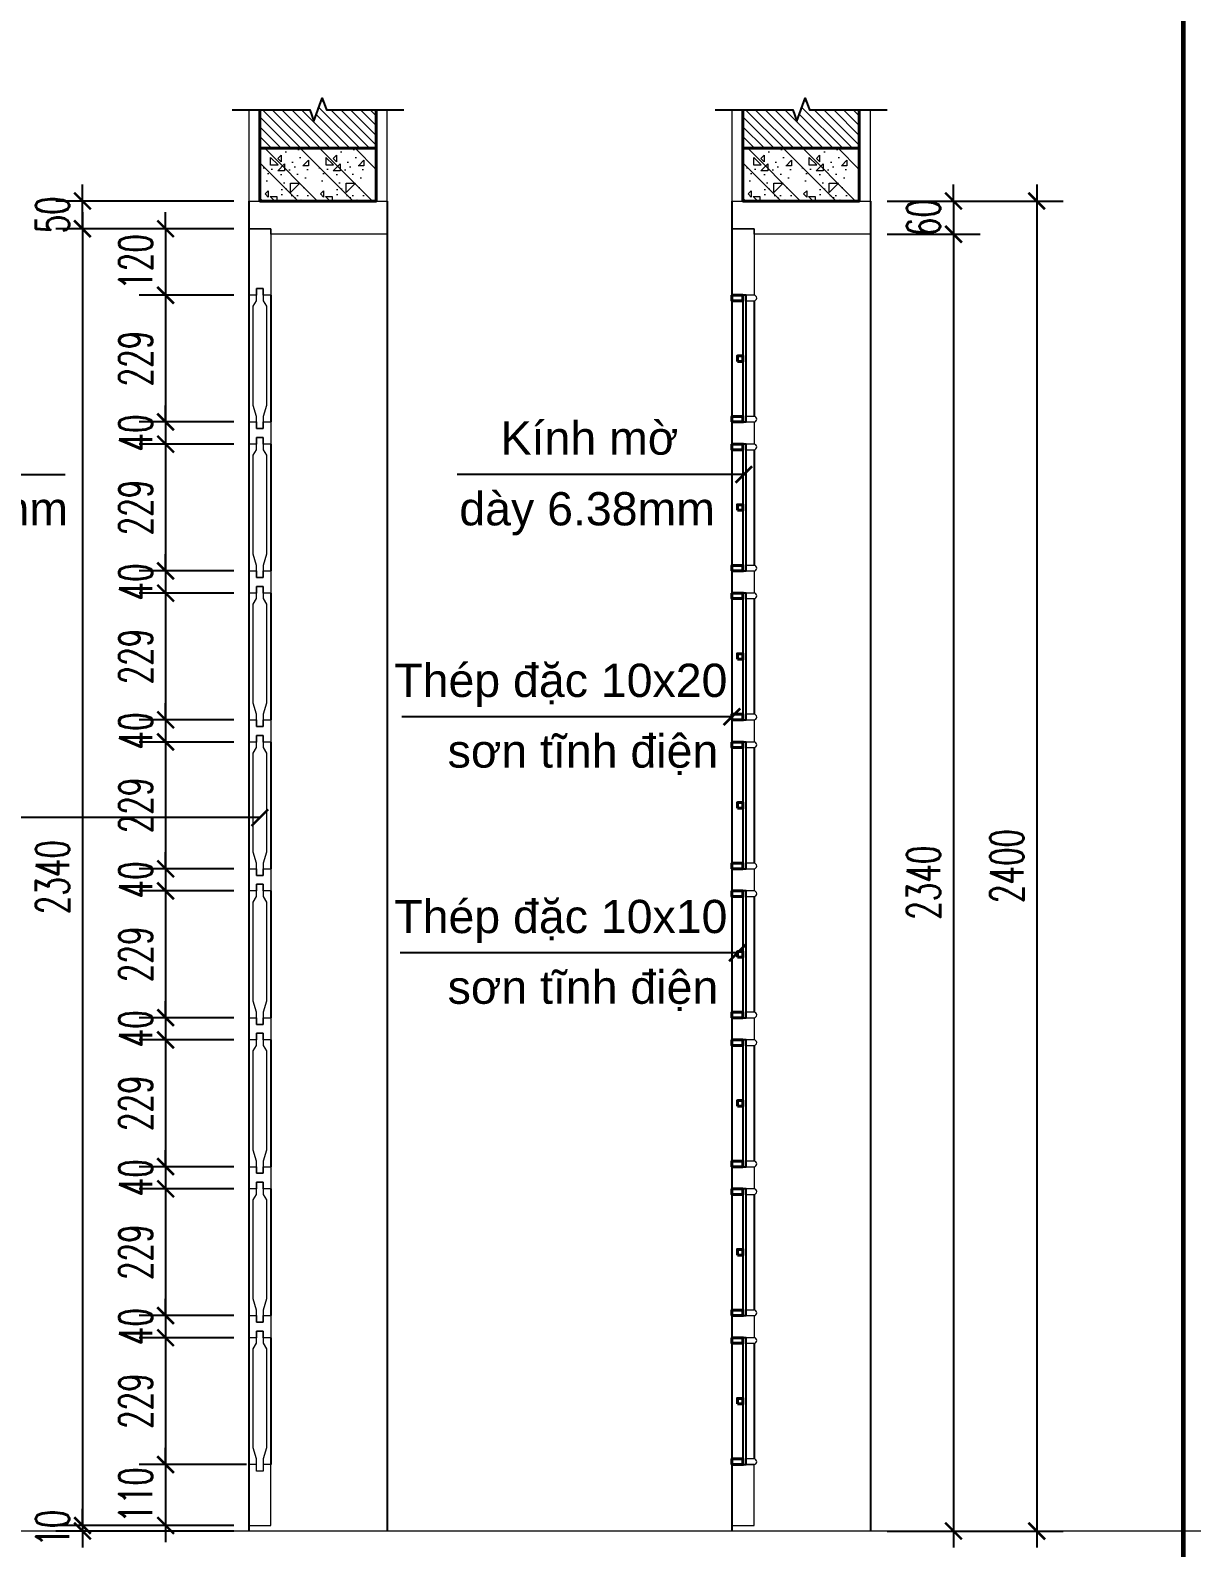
# Model space of a CAD drawing. Header units: millimetres. Extents: x -229618 to 2906, y -178063 to 96806.
# Drawn here: x -17747 to -15652, y -46227 to -43490 of the extents above; entities that cross this region are included whole.
import ezdxf

# ---------------------------------------------------------------- set-up
doc = ezdxf.new("R2010")
doc.units = ezdxf.units.MM
doc.header["$LTSCALE"] = 200
doc.header["$MEASUREMENT"] = 0
doc.header["$PDMODE"] = 3
doc.header["$PDSIZE"] = 50
doc.linetypes.add('DASHED2', pattern=[0.375, 0.25, -0.125])
doc.layers.get('0').update_dxf_attribs({"color": 95, "linetype": 'CONTINUOUS'})
doc.layers.get('DEFPOINTS').update_dxf_attribs({"linetype": 'CONTINUOUS'})
for name, color, linetype, lineweight in [('cat', 1, 'CONTINUOUS', 40), ('hatch', 250, 'CONTINUOUS', 5), ('khuat', 8, 'DASHED2', 15), ('nho', 252, 'CONTINUOUS', 15), ('thay', 7, 'CONTINUOUS', 18)]:
    doc.layers.add(name, color=color, linetype=linetype, lineweight=lineweight)
for name, color, linetype in [('CUA', 145, 'CONTINUOUS'), ('DIM', 251, 'CONTINUOUS'), ('TEXT', 33, 'CONTINUOUS')]:
    doc.layers.add(name, color=color, linetype=linetype)
doc.styles.add('Arial iso', font='vnarial_0.ttf')
doc.styles.add('Scale', font='vnsimli.shx', dxfattribs={"width": 0.65, "bigfont": 'bigfont.shx'})
doc.dimstyles.new('Scale', dxfattribs={"dimscale": 75, "dimtxt": 2, "dimasz": 1, "dimexe": 1.6, "dimexo": 0, "dimgap": 0.8, "dimtad": 1, "dimdec": 0, "dimzin": 0, "dimdsep": 46, "dimtxsty": 'Scale', "dimblk": 'ARCHTICK', "dimcen": 0.1, "dimdle": 1, "dimclrd": 256, "dimclre": 256, "dimclrt": 3, "dimadec": 0, "dimazin": 0, "dimtfac": 1, "dimtdec": 0, "dimtix": 1, "dimtmove": 2, "dimatfit": 3, "dimldrblk": 'ARCHTICK', "dimfxl": 0, "dimtolj": 1, "dimtzin": 0, "dimarcsym": 0})

# ---------------------------------------------------------------- blocks, each defined once
blk = doc.blocks.new('_ArchTick')
at = {"color": 0, "linetype": 'ByBlock', "const_width": 0.15}
blk.add_lwpolyline([(-0.5, -0.5), (0.5, 0.5)], dxfattribs=at)
blk = doc.blocks.new('*D733')
at = {"layer": 'DEFPOINTS', "color": 0}
for p in [(-17380.1, -43847.5), (-17503.1, -43967.5), (-17380.1, -43967.5)]:
    blk.add_point(p, dxfattribs=at)
at = {"layer": 'DIM', "linetype": 'Continuous', "lineweight": -2}
for p, q in [((-17503.1, -43847.5), (-17503.1, -43817.5)), ((-17380.1, -43847.5), (-17551.1, -43847.5)), ((-17503.1, -43847.5), (-17503.1, -43967.5)), ((-17380.1, -43967.5), (-17551.1, -43967.5)), ((-17503.1, -43967.5), (-17503.1, -43997.5))]:
    blk.add_line(p, q, dxfattribs=at)
at = {"layer": 'DIM', "lineweight": -2, "xscale": 30, "yscale": 30, "zscale": 30}
for p, rotation in [((-17503.1, -43847.5), 270), ((-17503.1, -43967.5), 90)]:
    blk.add_blockref('_ArchTick', p, dxfattribs=dict(at, rotation=rotation))
at = {"layer": 'DIM', "color": 3, "insert": (-17557.1, -43907.5), "char_height": 60, "attachment_point": 5, "rotation": 90, "style": 'Scale'}
blk.add_mtext('\\A1;120', dxfattribs=at)
blk = doc.blocks.new('*D734')
at = {"layer": 'DEFPOINTS', "color": 0}
for p in [(-17380.1, -43967.5), (-17503.1, -44196.2), (-17380.1, -44196.2)]:
    blk.add_point(p, dxfattribs=at)
at = {"layer": 'DIM', "linetype": 'Continuous', "lineweight": -2}
for p, q in [((-17503.1, -43937.5), (-17503.1, -44226.2)), ((-17380.1, -43967.5), (-17551.1, -43967.5)), ((-17380.1, -44196.2), (-17551.1, -44196.2))]:
    blk.add_line(p, q, dxfattribs=at)
at = {"layer": 'DIM', "lineweight": -2, "xscale": 30, "yscale": 30, "zscale": 30}
for p, rotation in [((-17503.1, -43967.5), 90), ((-17503.1, -44196.2), 270)]:
    blk.add_blockref('_ArchTick', p, dxfattribs=dict(at, rotation=rotation))
at = {"layer": 'DIM', "color": 3, "insert": (-17557.1, -44081.9), "char_height": 60, "attachment_point": 5, "rotation": 90, "style": 'Scale'}
blk.add_mtext('\\A1;229', dxfattribs=at)
blk = doc.blocks.new('*D735')
at = {"layer": 'DEFPOINTS', "color": 0}
for p in [(-17380.1, -44196.2), (-17503.1, -44236.2), (-17380.1, -44236.2)]:
    blk.add_point(p, dxfattribs=at)
at = {"layer": 'DIM', "linetype": 'Continuous', "lineweight": -2}
for p, q in [((-17503.1, -44196.2), (-17503.1, -44166.2)), ((-17380.1, -44196.2), (-17551.1, -44196.2)), ((-17503.1, -44196.2), (-17503.1, -44236.2)), ((-17380.1, -44236.2), (-17551.1, -44236.2)), ((-17503.1, -44236.2), (-17503.1, -44266.2))]:
    blk.add_line(p, q, dxfattribs=at)
at = {"layer": 'DIM', "lineweight": -2, "xscale": 30, "yscale": 30, "zscale": 30}
for p, rotation in [((-17503.1, -44196.2), 270), ((-17503.1, -44236.2), 90)]:
    blk.add_blockref('_ArchTick', p, dxfattribs=dict(at, rotation=rotation))
at = {"layer": 'DIM', "color": 3, "insert": (-17557.1, -44216.2), "char_height": 60, "attachment_point": 5, "rotation": 90, "style": 'Scale'}
blk.add_mtext('\\A1;40', dxfattribs=at)
blk = doc.blocks.new('*D736')
at = {"layer": 'DEFPOINTS', "color": 0}
for p in [(-17356.9, -46077.5), (-17503.1, -46187.5), (-17380.1, -46187.5)]:
    blk.add_point(p, dxfattribs=at)
at = {"layer": 'DIM', "linetype": 'Continuous', "lineweight": -2}
for p, q in [((-17503.1, -46077.5), (-17503.1, -46047.5)), ((-17356.9, -46077.5), (-17551.1, -46077.5)), ((-17503.1, -46077.5), (-17503.1, -46187.5)), ((-17380.1, -46187.5), (-17551.1, -46187.5)), ((-17503.1, -46187.5), (-17503.1, -46217.5))]:
    blk.add_line(p, q, dxfattribs=at)
at = {"layer": 'DIM', "lineweight": -2, "xscale": 30, "yscale": 30, "zscale": 30}
for p, rotation in [((-17503.1, -46077.5), 270), ((-17503.1, -46187.5), 90)]:
    blk.add_blockref('_ArchTick', p, dxfattribs=dict(at, rotation=rotation))
at = {"layer": 'DIM', "color": 3, "insert": (-17557.1, -46132.5), "char_height": 60, "attachment_point": 5, "rotation": 90, "style": 'Scale'}
blk.add_mtext('\\A1;110', dxfattribs=at)
blk = doc.blocks.new('*D737')
at = {"layer": 'DEFPOINTS', "color": 0}
for p in [(-17380.1, -43847.5), (-17653.1, -46187.5), (-17380.1, -46187.5)]:
    blk.add_point(p, dxfattribs=at)
at = {"layer": 'DIM', "linetype": 'Continuous', "lineweight": -2}
for p, q in [((-17653.1, -43817.5), (-17653.1, -46217.5)), ((-17380.1, -43847.5), (-17701.1, -43847.5)), ((-17380.1, -46187.5), (-17701.1, -46187.5))]:
    blk.add_line(p, q, dxfattribs=at)
at = {"layer": 'DIM', "lineweight": -2, "xscale": 30, "yscale": 30, "zscale": 30}
for p, rotation in [((-17653.1, -43847.5), 90), ((-17653.1, -46187.5), 270)]:
    blk.add_blockref('_ArchTick', p, dxfattribs=dict(at, rotation=rotation))
at = {"layer": 'DIM', "color": 3, "insert": (-17707.1, -45017.5), "char_height": 60, "attachment_point": 5, "rotation": 90, "style": 'Scale'}
blk.add_mtext('\\A1;2340', dxfattribs=at)
blk = doc.blocks.new('*D738')
at = {"layer": 'DEFPOINTS', "color": 0}
for p in [(-17380.1, -46187.5), (-17653.1, -46197.5), (-17380.1, -46197.5)]:
    blk.add_point(p, dxfattribs=at)
at = {"layer": 'DIM', "linetype": 'Continuous', "lineweight": -2}
for p, q in [((-17653.1, -46187.5), (-17653.1, -46157.5)), ((-17380.1, -46187.5), (-17701.1, -46187.5)), ((-17653.1, -46187.5), (-17653.1, -46197.5)), ((-17380.1, -46197.5), (-17701.1, -46197.5)), ((-17653.1, -46197.5), (-17653.1, -46227.5))]:
    blk.add_line(p, q, dxfattribs=at)
at = {"layer": 'DIM', "lineweight": -2, "xscale": 30, "yscale": 30, "zscale": 30}
for p, rotation in [((-17653.1, -46187.5), 270), ((-17653.1, -46197.5), 90)]:
    blk.add_blockref('_ArchTick', p, dxfattribs=dict(at, rotation=rotation))
at = {"layer": 'DIM', "color": 3, "insert": (-17707.1, -46192.5), "char_height": 60, "attachment_point": 5, "rotation": 90, "style": 'Scale'}
blk.add_mtext('\\A1;10', dxfattribs=at)
blk = doc.blocks.new('*D739')
at = {"layer": 'DEFPOINTS', "color": 0}
for p in [(-17653.1, -43797.5), (-17380.1, -43797.5), (-17380.1, -43847.5)]:
    blk.add_point(p, dxfattribs=at)
at = {"layer": 'DIM', "linetype": 'Continuous', "lineweight": -2}
for p, q in [((-17653.1, -43797.5), (-17653.1, -43767.5)), ((-17380.1, -43797.5), (-17701.1, -43797.5)), ((-17653.1, -43847.5), (-17653.1, -43797.5)), ((-17380.1, -43847.5), (-17701.1, -43847.5)), ((-17653.1, -43847.5), (-17653.1, -43877.5))]:
    blk.add_line(p, q, dxfattribs=at)
at = {"layer": 'DIM', "lineweight": -2, "xscale": 30, "yscale": 30, "zscale": 30}
for p, rotation in [((-17653.1, -43797.5), 270), ((-17653.1, -43847.5), 90)]:
    blk.add_blockref('_ArchTick', p, dxfattribs=dict(at, rotation=rotation))
at = {"layer": 'DIM', "color": 3, "insert": (-17707.1, -43822.5), "char_height": 60, "attachment_point": 5, "rotation": 90, "style": 'Scale'}
blk.add_mtext('\\A1;50', dxfattribs=at)
blk = doc.blocks.new('*D740')
at = {"layer": 'DEFPOINTS', "color": 0}
for p in [(-16201.4, -43797.5), (-16201.4, -43857.5), (-16081.4, -43857.5)]:
    blk.add_point(p, dxfattribs=at)
at = {"layer": 'DIM', "linetype": 'Continuous', "lineweight": -2}
for p, q in [((-16081.4, -43797.5), (-16081.4, -43767.5)), ((-16201.4, -43797.5), (-16033.4, -43797.5)), ((-16081.4, -43797.5), (-16081.4, -43857.5)), ((-16201.4, -43857.5), (-16033.4, -43857.5)), ((-16081.4, -43857.5), (-16081.4, -43887.5))]:
    blk.add_line(p, q, dxfattribs=at)
at = {"layer": 'DIM', "lineweight": -2, "xscale": 30, "yscale": 30, "zscale": 30}
for p, rotation in [((-16081.4, -43797.5), 270), ((-16081.4, -43857.5), 90)]:
    blk.add_blockref('_ArchTick', p, dxfattribs=dict(at, rotation=rotation))
at = {"layer": 'DIM', "color": 3, "insert": (-16135.4, -43827.5), "char_height": 60, "attachment_point": 5, "rotation": 90, "style": 'Scale'}
blk.add_mtext('\\A1;60', dxfattribs=at)
blk = doc.blocks.new('*D741')
at = {"layer": 'DEFPOINTS', "color": 0}
for p in [(-16201.4, -43857.5), (-16201.4, -46197.5), (-16081.4, -46197.5)]:
    blk.add_point(p, dxfattribs=at)
at = {"layer": 'DIM', "linetype": 'Continuous', "lineweight": -2}
for p, q in [((-16081.4, -43827.5), (-16081.4, -46227.5)), ((-16201.4, -43857.5), (-16033.4, -43857.5)), ((-16201.4, -46197.5), (-16033.4, -46197.5))]:
    blk.add_line(p, q, dxfattribs=at)
at = {"layer": 'DIM', "lineweight": -2, "xscale": 30, "yscale": 30, "zscale": 30}
for p, rotation in [((-16081.4, -43857.5), 90), ((-16081.4, -46197.5), 270)]:
    blk.add_blockref('_ArchTick', p, dxfattribs=dict(at, rotation=rotation))
at = {"layer": 'DIM', "color": 3, "insert": (-16135.4, -45027.5), "char_height": 60, "attachment_point": 5, "rotation": 90, "style": 'Scale'}
blk.add_mtext('\\A1;2340', dxfattribs=at)
blk = doc.blocks.new('*D757')
at = {"layer": 'DEFPOINTS', "color": 0}
for p in [(-17380.1, -44236.2), (-17503.1, -44465), (-17380.1, -44465)]:
    blk.add_point(p, dxfattribs=at)
at = {"layer": 'DIM', "linetype": 'Continuous', "lineweight": -2}
for p, q in [((-17503.1, -44206.2), (-17503.1, -44495)), ((-17380.1, -44236.2), (-17551.1, -44236.2)), ((-17380.1, -44465), (-17551.1, -44465))]:
    blk.add_line(p, q, dxfattribs=at)
at = {"layer": 'DIM', "lineweight": -2, "xscale": 30, "yscale": 30, "zscale": 30}
for p, rotation in [((-17503.1, -44236.2), 90), ((-17503.1, -44465), 270)]:
    blk.add_blockref('_ArchTick', p, dxfattribs=dict(at, rotation=rotation))
at = {"layer": 'DIM', "color": 3, "insert": (-17557.1, -44350.6), "char_height": 60, "attachment_point": 5, "rotation": 90, "style": 'Scale'}
blk.add_mtext('\\A1;229', dxfattribs=at)
blk = doc.blocks.new('*D758')
at = {"layer": 'DEFPOINTS', "color": 0}
for p in [(-17380.1, -44465), (-17503.1, -44505), (-17380.1, -44505)]:
    blk.add_point(p, dxfattribs=at)
at = {"layer": 'DIM', "linetype": 'Continuous', "lineweight": -2}
for p, q in [((-17503.1, -44465), (-17503.1, -44435)), ((-17380.1, -44465), (-17551.1, -44465)), ((-17503.1, -44465), (-17503.1, -44505)), ((-17380.1, -44505), (-17551.1, -44505)), ((-17503.1, -44505), (-17503.1, -44535))]:
    blk.add_line(p, q, dxfattribs=at)
at = {"layer": 'DIM', "lineweight": -2, "xscale": 30, "yscale": 30, "zscale": 30}
for p, rotation in [((-17503.1, -44465), 270), ((-17503.1, -44505), 90)]:
    blk.add_blockref('_ArchTick', p, dxfattribs=dict(at, rotation=rotation))
at = {"layer": 'DIM', "color": 3, "insert": (-17557.1, -44485), "char_height": 60, "attachment_point": 5, "rotation": 90, "style": 'Scale'}
blk.add_mtext('\\A1;40', dxfattribs=at)
blk = doc.blocks.new('*D759')
at = {"layer": 'DEFPOINTS', "color": 0}
for p in [(-17380.1, -44505), (-17503.1, -44733.7), (-17380.1, -44733.7)]:
    blk.add_point(p, dxfattribs=at)
at = {"layer": 'DIM', "linetype": 'Continuous', "lineweight": -2}
for p, q in [((-17503.1, -44475), (-17503.1, -44763.7)), ((-17380.1, -44505), (-17551.1, -44505)), ((-17380.1, -44733.7), (-17551.1, -44733.7))]:
    blk.add_line(p, q, dxfattribs=at)
at = {"layer": 'DIM', "lineweight": -2, "xscale": 30, "yscale": 30, "zscale": 30}
for p, rotation in [((-17503.1, -44505), 90), ((-17503.1, -44733.7), 270)]:
    blk.add_blockref('_ArchTick', p, dxfattribs=dict(at, rotation=rotation))
at = {"layer": 'DIM', "color": 3, "insert": (-17557.1, -44619.4), "char_height": 60, "attachment_point": 5, "rotation": 90, "style": 'Scale'}
blk.add_mtext('\\A1;229', dxfattribs=at)
blk = doc.blocks.new('*D760')
at = {"layer": 'DEFPOINTS', "color": 0}
for p in [(-17380.1, -44733.7), (-17503.1, -44773.7), (-17380.1, -44773.7)]:
    blk.add_point(p, dxfattribs=at)
at = {"layer": 'DIM', "linetype": 'Continuous', "lineweight": -2}
for p, q in [((-17503.1, -44733.7), (-17503.1, -44703.7)), ((-17380.1, -44733.7), (-17551.1, -44733.7)), ((-17503.1, -44733.7), (-17503.1, -44773.7)), ((-17380.1, -44773.7), (-17551.1, -44773.7)), ((-17503.1, -44773.7), (-17503.1, -44803.7))]:
    blk.add_line(p, q, dxfattribs=at)
at = {"layer": 'DIM', "lineweight": -2, "xscale": 30, "yscale": 30, "zscale": 30}
for p, rotation in [((-17503.1, -44733.7), 270), ((-17503.1, -44773.7), 90)]:
    blk.add_blockref('_ArchTick', p, dxfattribs=dict(at, rotation=rotation))
at = {"layer": 'DIM', "color": 3, "insert": (-17557.1, -44753.7), "char_height": 60, "attachment_point": 5, "rotation": 90, "style": 'Scale'}
blk.add_mtext('\\A1;40', dxfattribs=at)
blk = doc.blocks.new('*D761')
at = {"layer": 'DEFPOINTS', "color": 0}
for p in [(-17380.1, -44773.7), (-17503.1, -45002.5), (-17380.1, -45002.5)]:
    blk.add_point(p, dxfattribs=at)
at = {"layer": 'DIM', "linetype": 'Continuous', "lineweight": -2}
for p, q in [((-17503.1, -44743.7), (-17503.1, -45032.5)), ((-17380.1, -44773.7), (-17551.1, -44773.7)), ((-17380.1, -45002.5), (-17551.1, -45002.5))]:
    blk.add_line(p, q, dxfattribs=at)
at = {"layer": 'DIM', "lineweight": -2, "xscale": 30, "yscale": 30, "zscale": 30}
for p, rotation in [((-17503.1, -44773.7), 90), ((-17503.1, -45002.5), 270)]:
    blk.add_blockref('_ArchTick', p, dxfattribs=dict(at, rotation=rotation))
at = {"layer": 'DIM', "color": 3, "insert": (-17557.1, -44888.1), "char_height": 60, "attachment_point": 5, "rotation": 90, "style": 'Scale'}
blk.add_mtext('\\A1;229', dxfattribs=at)
blk = doc.blocks.new('*D762')
at = {"layer": 'DEFPOINTS', "color": 0}
for p in [(-17380.1, -45002.5), (-17503.1, -45042.5), (-17380.1, -45042.5)]:
    blk.add_point(p, dxfattribs=at)
at = {"layer": 'DIM', "linetype": 'Continuous', "lineweight": -2}
for p, q in [((-17503.1, -45002.5), (-17503.1, -44972.5)), ((-17380.1, -45002.5), (-17551.1, -45002.5)), ((-17503.1, -45002.5), (-17503.1, -45042.5)), ((-17380.1, -45042.5), (-17551.1, -45042.5)), ((-17503.1, -45042.5), (-17503.1, -45072.5))]:
    blk.add_line(p, q, dxfattribs=at)
at = {"layer": 'DIM', "lineweight": -2, "xscale": 30, "yscale": 30, "zscale": 30}
for p, rotation in [((-17503.1, -45002.5), 270), ((-17503.1, -45042.5), 90)]:
    blk.add_blockref('_ArchTick', p, dxfattribs=dict(at, rotation=rotation))
at = {"layer": 'DIM', "color": 3, "insert": (-17557.1, -45022.5), "char_height": 60, "attachment_point": 5, "rotation": 90, "style": 'Scale'}
blk.add_mtext('\\A1;40', dxfattribs=at)
blk = doc.blocks.new('*D763')
at = {"layer": 'DEFPOINTS', "color": 0}
for p in [(-17380.1, -45042.5), (-17503.1, -45271.2), (-17380.1, -45271.2)]:
    blk.add_point(p, dxfattribs=at)
at = {"layer": 'DIM', "linetype": 'Continuous', "lineweight": -2}
for p, q in [((-17503.1, -45012.5), (-17503.1, -45301.2)), ((-17380.1, -45042.5), (-17551.1, -45042.5)), ((-17380.1, -45271.2), (-17551.1, -45271.2))]:
    blk.add_line(p, q, dxfattribs=at)
at = {"layer": 'DIM', "lineweight": -2, "xscale": 30, "yscale": 30, "zscale": 30}
for p, rotation in [((-17503.1, -45042.5), 90), ((-17503.1, -45271.2), 270)]:
    blk.add_blockref('_ArchTick', p, dxfattribs=dict(at, rotation=rotation))
at = {"layer": 'DIM', "color": 3, "insert": (-17557.1, -45156.9), "char_height": 60, "attachment_point": 5, "rotation": 90, "style": 'Scale'}
blk.add_mtext('\\A1;229', dxfattribs=at)
blk = doc.blocks.new('*D764')
at = {"layer": 'DEFPOINTS', "color": 0}
for p in [(-17380.1, -45271.2), (-17503.1, -45311.2), (-17380.1, -45311.2)]:
    blk.add_point(p, dxfattribs=at)
at = {"layer": 'DIM', "linetype": 'Continuous', "lineweight": -2}
for p, q in [((-17503.1, -45271.2), (-17503.1, -45241.2)), ((-17380.1, -45271.2), (-17551.1, -45271.2)), ((-17503.1, -45271.2), (-17503.1, -45311.2)), ((-17380.1, -45311.2), (-17551.1, -45311.2)), ((-17503.1, -45311.2), (-17503.1, -45341.2))]:
    blk.add_line(p, q, dxfattribs=at)
at = {"layer": 'DIM', "lineweight": -2, "xscale": 30, "yscale": 30, "zscale": 30}
for p, rotation in [((-17503.1, -45271.2), 270), ((-17503.1, -45311.2), 90)]:
    blk.add_blockref('_ArchTick', p, dxfattribs=dict(at, rotation=rotation))
at = {"layer": 'DIM', "color": 3, "insert": (-17557.1, -45291.2), "char_height": 60, "attachment_point": 5, "rotation": 90, "style": 'Scale'}
blk.add_mtext('\\A1;40', dxfattribs=at)
blk = doc.blocks.new('*D765')
at = {"layer": 'DEFPOINTS', "color": 0}
for p in [(-17380.1, -45311.2), (-17503.1, -45540), (-17380.1, -45540)]:
    blk.add_point(p, dxfattribs=at)
at = {"layer": 'DIM', "linetype": 'Continuous', "lineweight": -2}
for p, q in [((-17503.1, -45281.2), (-17503.1, -45570)), ((-17380.1, -45311.2), (-17551.1, -45311.2)), ((-17380.1, -45540), (-17551.1, -45540))]:
    blk.add_line(p, q, dxfattribs=at)
at = {"layer": 'DIM', "lineweight": -2, "xscale": 30, "yscale": 30, "zscale": 30}
for p, rotation in [((-17503.1, -45311.2), 90), ((-17503.1, -45540), 270)]:
    blk.add_blockref('_ArchTick', p, dxfattribs=dict(at, rotation=rotation))
at = {"layer": 'DIM', "color": 3, "insert": (-17557.1, -45425.6), "char_height": 60, "attachment_point": 5, "rotation": 90, "style": 'Scale'}
blk.add_mtext('\\A1;229', dxfattribs=at)
blk = doc.blocks.new('*D766')
at = {"layer": 'DEFPOINTS', "color": 0}
for p in [(-17380.1, -45540), (-17503.1, -45580), (-17380.1, -45580)]:
    blk.add_point(p, dxfattribs=at)
at = {"layer": 'DIM', "linetype": 'Continuous', "lineweight": -2}
for p, q in [((-17503.1, -45540), (-17503.1, -45510)), ((-17380.1, -45540), (-17551.1, -45540)), ((-17503.1, -45540), (-17503.1, -45580)), ((-17380.1, -45580), (-17551.1, -45580)), ((-17503.1, -45580), (-17503.1, -45610))]:
    blk.add_line(p, q, dxfattribs=at)
at = {"layer": 'DIM', "lineweight": -2, "xscale": 30, "yscale": 30, "zscale": 30}
for p, rotation in [((-17503.1, -45540), 270), ((-17503.1, -45580), 90)]:
    blk.add_blockref('_ArchTick', p, dxfattribs=dict(at, rotation=rotation))
at = {"layer": 'DIM', "color": 3, "insert": (-17557.1, -45560), "char_height": 60, "attachment_point": 5, "rotation": 90, "style": 'Scale'}
blk.add_mtext('\\A1;40', dxfattribs=at)
blk = doc.blocks.new('*D767')
at = {"layer": 'DEFPOINTS', "color": 0}
for p in [(-17380.1, -45580), (-17503.1, -45808.7), (-17380.1, -45808.7)]:
    blk.add_point(p, dxfattribs=at)
at = {"layer": 'DIM', "linetype": 'Continuous', "lineweight": -2}
for p, q in [((-17503.1, -45550), (-17503.1, -45838.7)), ((-17380.1, -45580), (-17551.1, -45580)), ((-17380.1, -45808.7), (-17551.1, -45808.7))]:
    blk.add_line(p, q, dxfattribs=at)
at = {"layer": 'DIM', "lineweight": -2, "xscale": 30, "yscale": 30, "zscale": 30}
for p, rotation in [((-17503.1, -45580), 90), ((-17503.1, -45808.7), 270)]:
    blk.add_blockref('_ArchTick', p, dxfattribs=dict(at, rotation=rotation))
at = {"layer": 'DIM', "color": 3, "insert": (-17557.1, -45694.4), "char_height": 60, "attachment_point": 5, "rotation": 90, "style": 'Scale'}
blk.add_mtext('\\A1;229', dxfattribs=at)
blk = doc.blocks.new('*D768')
at = {"layer": 'DEFPOINTS', "color": 0}
for p in [(-17380.1, -45808.7), (-17503.1, -45848.7), (-17380.1, -45848.7)]:
    blk.add_point(p, dxfattribs=at)
at = {"layer": 'DIM', "linetype": 'Continuous', "lineweight": -2}
for p, q in [((-17503.1, -45808.7), (-17503.1, -45778.7)), ((-17380.1, -45808.7), (-17551.1, -45808.7)), ((-17503.1, -45808.7), (-17503.1, -45848.7)), ((-17380.1, -45848.7), (-17551.1, -45848.7)), ((-17503.1, -45848.7), (-17503.1, -45878.7))]:
    blk.add_line(p, q, dxfattribs=at)
at = {"layer": 'DIM', "lineweight": -2, "xscale": 30, "yscale": 30, "zscale": 30}
for p, rotation in [((-17503.1, -45808.7), 270), ((-17503.1, -45848.7), 90)]:
    blk.add_blockref('_ArchTick', p, dxfattribs=dict(at, rotation=rotation))
at = {"layer": 'DIM', "color": 3, "insert": (-17557.1, -45828.7), "char_height": 60, "attachment_point": 5, "rotation": 90, "style": 'Scale'}
blk.add_mtext('\\A1;40', dxfattribs=at)
blk = doc.blocks.new('*D769')
at = {"layer": 'DEFPOINTS', "color": 0}
for p in [(-17380.1, -45848.7), (-17503.1, -46077.5), (-17380.1, -46077.5)]:
    blk.add_point(p, dxfattribs=at)
at = {"layer": 'DIM', "linetype": 'Continuous', "lineweight": -2}
for p, q in [((-17503.1, -45818.7), (-17503.1, -46107.5)), ((-17380.1, -45848.7), (-17551.1, -45848.7)), ((-17380.1, -46077.5), (-17551.1, -46077.5))]:
    blk.add_line(p, q, dxfattribs=at)
at = {"layer": 'DIM', "lineweight": -2, "xscale": 30, "yscale": 30, "zscale": 30}
for p, rotation in [((-17503.1, -45848.7), 90), ((-17503.1, -46077.5), 270)]:
    blk.add_blockref('_ArchTick', p, dxfattribs=dict(at, rotation=rotation))
at = {"layer": 'DIM', "color": 3, "insert": (-17557.1, -45963.1), "char_height": 60, "attachment_point": 5, "rotation": 90, "style": 'Scale'}
blk.add_mtext('\\A1;229', dxfattribs=at)
blk = doc.blocks.new('*D770')
at = {"layer": 'DEFPOINTS', "color": 0}
for p in [(-16201.4, -43797.5), (-16201.4, -46197.5), (-15931.4, -46197.5)]:
    blk.add_point(p, dxfattribs=at)
at = {"layer": 'DIM', "linetype": 'Continuous', "lineweight": -2}
for p, q in [((-15931.4, -43767.5), (-15931.4, -46227.5)), ((-16201.4, -43797.5), (-15883.4, -43797.5)), ((-16201.4, -46197.5), (-15883.4, -46197.5))]:
    blk.add_line(p, q, dxfattribs=at)
at = {"layer": 'DIM', "lineweight": -2, "xscale": 30, "yscale": 30, "zscale": 30}
for p, rotation in [((-15931.4, -43797.5), 90), ((-15931.4, -46197.5), 270)]:
    blk.add_blockref('_ArchTick', p, dxfattribs=dict(at, rotation=rotation))
at = {"layer": 'DIM', "color": 3, "insert": (-15985.4, -44997.5), "char_height": 60, "attachment_point": 5, "rotation": 90, "style": 'Scale'}
blk.add_mtext('\\A1;2400', dxfattribs=at)

msp = doc.modelspace()

# ---------------------------------------------------------------- hatches: boundary and pattern name
at = {"layer": 'hatch', "linetype": 'Continuous'}
h = msp.add_hatch(dxfattribs=at)
h.set_pattern_fill('ANSI31', color=256, scale=100, style=0)
h.set_pattern_definition([(135, (186748.696, -61086.74), (8.8388348, 8.8388348), [])])
h.paths.add_polyline_path([(-17220.6, -43612.1), (-17213.1, -43632.7), (-17123.1, -43632.7), (-17123.1, -43702.2), (-17333.1, -43702.2), (-17333.1, -43632.7), (-17243.1, -43632.7), (-17235.6, -43653.3)])
h = msp.add_hatch(dxfattribs=at)
h.set_pattern_fill('ANSI31', color=256, scale=100, style=0)
h.set_pattern_definition([(135, (187620.4, -61086.74), (8.8388348, 8.8388348), [])])
h.paths.add_polyline_path([(-16348.9, -43612.1), (-16341.4, -43632.7), (-16251.4, -43632.7), (-16251.4, -43702.2), (-16461.4, -43702.2), (-16461.4, -43632.7), (-16371.4, -43632.7), (-16363.9, -43653.3)])
h = msp.add_hatch(dxfattribs=at)
h.set_pattern_fill('BT', color=256, scale=100, style=0)
h.set_pattern_definition([(180, (-184621.45, 27301.28), (0, 100), [0, -100]), (180, (-184550.8, 27344.51), (0, 100), [0, -100]), (180, (-184553.94, 27326.9), (0, 100), [0, -100]), (180, (-184589.16, 27335.12), (0, 100), [0, -100]), (180, (-184570.18, 27363.88), (0, 100), [0, -100]), (180, (-184565.09, 27351.16), (0, 100), [0, -100]), (180, (-184574.09, 27372.49), (0, 100), [0, -100]), (180, (-184560.2, 27380.9), (0, 100), [0, -100]), (180, (-184579.37, 27358.99), (0, 100), [0, -100]), (180, (-184547.28, 27359.38), (0, 100), [0, -100]), (180, (-184611.27, 27359.77), (0, 100), [0, -100]), (180, (-184625.75, 27362.51), (0, 100), [0, -100]), (180, (-184618.32, 27352.34), (0, 100), [0, -100]), (180, (-184620.47, 27338.64), (0, 100), [0, -100]), (180, (-184594.44, 27350.58), (0, 100), [0, -100]), (180, (-184593.66, 27322.99), (0, 100), [0, -100]), (180, (-184593.66, 27314.38), (0, 100), [0, -100]), (180, (-184546.3, 27312.43), (0, 100), [0, -100]), (180, (-184585.83, 27324.17), (0, 100), [0, -100]), (180, (-184586.22, 27290.91), (0, 100), [0, -100]), (180, (-184575.46, 27312.23), (0, 100), [0, -100]), (180, (-184576.24, 27302.45), (0, 100), [0, -100]), (180, (-184563.33, 27295.21), (0, 100), [0, -100]), (180, (-184569.98, 27308.52), (0, 100), [0, -100]), (180, (-184565.29, 27312.62), (0, 100), [0, -100]), (135, (-184618.15, 27309.55), (0, 100.00003), [8, -133.4214]), (45, (-184623.8, 27315.21), (100.00003, 0), [8, -133.4214]), (270, (-184618.15, 27320.87), (-100, -2e-14), [11.3137, -88.6863]), (7e-15, (-184614.67, 27310.83), (1e-14, -100), [12, -88]), (270, (-184602.67, 27310.83), (-100, -2e-14), [12, -88]), (135, (-184602.675, 27298.825), (0, 100.00003), [16.9706, -124.4508]), (90, (-184577.67, 27317.74), (100, 6e-15), [16.8, -83.2]), (7e-15, (-184577.67, 27334.54), (1e-14, -100), [16.8, -83.2]), (225, (-184560.87, 27334.54), (-100.00003, -2e-14), [23.7588, -117.6626]), (45, (-184563.44, 27299.76), (100.00003, 0), [7, -134.4214]), (315, (-184558.49, 27304.71), (1e-14, -100.00003), [7, -134.4214]), (180, (-184553.54, 27299.76), (0, 100), [9.8995, -90.1005]), (180, (-184599.99, 27367.36), (0, 100), [13.75, -86.25]), (90, (-184613.74, 27367.36), (100, 6e-15), [13.75, -86.25]), (315, (-184613.74, 27381.114), (1e-14, -100.00003), [19.4454, -121.9759]), (270, (-184588.43, 27369.36), (-100, -2e-14), [12.5, -87.5]), (180, (-184588.43, 27356.86), (0, 100), [12.5, -87.5]), (45, (-184600.926, 27356.856), (100.00003, 0), [17.6777, -123.7437]), (135, (-184594.785, 27373.21), (0, 100.00003), [8.5, -132.9214]), (45, (-184600.796, 27379.22), (100.00003, 0), [8.5, -132.9214]), (270, (-184594.79, 27385.23), (-100, -2e-14), [12.0208, -87.9792]), (45, (-184555.52, 27366.01), (100.00003, 0), [14.1421, -127.2792]), (180, (-184545.52, 27366.01), (0, 100), [10, -90]), (270, (-184545.52, 27376.01), (-100, -2e-14), [10, -90]), (135, (-184538.155, 27288.45), (49.497475, 49.497475), []), (135, (-184573.155, 27288.45), (49.497475, 49.497475), [])])
h.paths.add_polyline_path([(-17333.1, -43702.2), (-17123.1, -43702.2), (-17123.1, -43797.5), (-17333.1, -43797.5)])
h = msp.add_hatch(dxfattribs=at)
h.set_pattern_fill('BT', color=256, scale=100, style=0)
h.set_pattern_definition([(180, (-183749.74, 27301.28), (0, 100), [0, -100]), (180, (-183679.1, 27344.51), (0, 100), [0, -100]), (180, (-183682.23, 27326.9), (0, 100), [0, -100]), (180, (-183717.46, 27335.12), (0, 100), [0, -100]), (180, (-183698.47, 27363.88), (0, 100), [0, -100]), (180, (-183693.39, 27351.16), (0, 100), [0, -100]), (180, (-183702.39, 27372.49), (0, 100), [0, -100]), (180, (-183688.49, 27380.9), (0, 100), [0, -100]), (180, (-183707.67, 27358.99), (0, 100), [0, -100]), (180, (-183675.58, 27359.38), (0, 100), [0, -100]), (180, (-183739.57, 27359.77), (0, 100), [0, -100]), (180, (-183754.05, 27362.51), (0, 100), [0, -100]), (180, (-183746.61, 27352.34), (0, 100), [0, -100]), (180, (-183748.77, 27338.64), (0, 100), [0, -100]), (180, (-183722.74, 27350.58), (0, 100), [0, -100]), (180, (-183721.96, 27322.99), (0, 100), [0, -100]), (180, (-183721.96, 27314.38), (0, 100), [0, -100]), (180, (-183674.6, 27312.43), (0, 100), [0, -100]), (180, (-183714.13, 27324.17), (0, 100), [0, -100]), (180, (-183714.52, 27290.91), (0, 100), [0, -100]), (180, (-183703.76, 27312.23), (0, 100), [0, -100]), (180, (-183704.54, 27302.45), (0, 100), [0, -100]), (180, (-183691.62, 27295.21), (0, 100), [0, -100]), (180, (-183698.28, 27308.52), (0, 100), [0, -100]), (180, (-183693.58, 27312.62), (0, 100), [0, -100]), (135, (-183746.44, 27309.55), (0, 100.00003), [8, -133.4214]), (45, (-183752.1, 27315.21), (100.00003, 0), [8, -133.4214]), (270, (-183746.44, 27320.87), (-100, -2e-14), [11.3137, -88.6863]), (7e-15, (-183742.97, 27310.83), (1e-14, -100), [12, -88]), (270, (-183730.97, 27310.83), (-100, -2e-14), [12, -88]), (135, (-183730.97, 27298.825), (0, 100.00003), [16.9706, -124.4508]), (90, (-183705.96, 27317.74), (100, 6e-15), [16.8, -83.2]), (7e-15, (-183705.96, 27334.54), (1e-14, -100), [16.8, -83.2]), (225, (-183689.165, 27334.54), (-100.00003, -2e-14), [23.7588, -117.6626]), (45, (-183691.734, 27299.76), (100.00003, 0), [7, -134.4214]), (315, (-183686.785, 27304.71), (1e-14, -100.00003), [7, -134.4214]), (180, (-183681.83, 27299.76), (0, 100), [9.8995, -90.1005]), (180, (-183728.29, 27367.36), (0, 100), [13.75, -86.25]), (90, (-183742.04, 27367.36), (100, 6e-15), [13.75, -86.25]), (315, (-183742.035, 27381.114), (1e-14, -100.00003), [19.4454, -121.9759]), (270, (-183716.72, 27369.36), (-100, -2e-14), [12.5, -87.5]), (180, (-183716.72, 27356.86), (0, 100), [12.5, -87.5]), (45, (-183729.22, 27356.856), (100.00003, 0), [17.6777, -123.7437]), (135, (-183723.08, 27373.21), (0, 100.00003), [8.5, -132.9214]), (45, (-183729.09, 27379.22), (100.00003, 0), [8.5, -132.9214]), (270, (-183723.08, 27385.23), (-100, -2e-14), [12.0208, -87.9792]), (45, (-183683.82, 27366.01), (100.00003, 0), [14.1421, -127.2792]), (180, (-183673.82, 27366.01), (0, 100), [10, -90]), (270, (-183673.82, 27376.01), (-100, -2e-14), [10, -90]), (135, (-183666.45, 27288.45), (49.497475, 49.497475), []), (135, (-183701.45, 27288.45), (49.497475, 49.497475), [])])
h.paths.add_polyline_path([(-16461.4, -43702.2), (-16251.4, -43702.2), (-16251.4, -43797.5), (-16461.4, -43797.5)])

# ---------------------------------------------------------------- linework, layer by layer
at = {"layer": 'cat'}
for p, q in [((-17333.1, -43702.2), (-17123.1, -43702.2)), ((-16461.4, -43702.2), (-16251.4, -43702.2))]:
    msp.add_line(p, q, dxfattribs=at)
at = {"layer": 'cat', "ltscale": 0.5}
for points in [[(-17333.1, -43632.7), (-17333.1, -43797.5), (-17123.1, -43797.5), (-17123.1, -43632.7)], [(-16461.4, -43632.7), (-16461.4, -43797.5), (-16251.4, -43797.5), (-16251.4, -43632.7)]]:
    msp.add_lwpolyline(points, dxfattribs=at)
for points in [[(-16481.4, -43967.5), (-16461.4, -43967.5), (-16461.4, -43977.5), (-16481.4, -43977.5)], [(-16471.4, -44086.9), (-16461.4, -44086.9), (-16461.4, -44076.9), (-16471.4, -44076.9)], [(-16481.4, -44196.2), (-16461.4, -44196.2), (-16461.4, -44186.2), (-16481.4, -44186.2)], [(-16481.4, -44236.2), (-16461.4, -44236.2), (-16461.4, -44246.2), (-16481.4, -44246.2)], [(-16471.4, -44355.6), (-16461.4, -44355.6), (-16461.4, -44345.6), (-16471.4, -44345.6)], [(-16481.4, -44465), (-16461.4, -44465), (-16461.4, -44455), (-16481.4, -44455)], [(-16481.4, -44505), (-16461.4, -44505), (-16461.4, -44515), (-16481.4, -44515)], [(-16471.4, -44624.4), (-16461.4, -44624.4), (-16461.4, -44614.4), (-16471.4, -44614.4)], [(-16481.4, -44733.7), (-16461.4, -44733.7), (-16461.4, -44723.7), (-16481.4, -44723.7)], [(-16481.4, -44773.7), (-16461.4, -44773.7), (-16461.4, -44783.7), (-16481.4, -44783.7)], [(-16471.4, -44893.1), (-16461.4, -44893.1), (-16461.4, -44883.1), (-16471.4, -44883.1)], [(-16481.4, -45002.5), (-16461.4, -45002.5), (-16461.4, -44992.5), (-16481.4, -44992.5)], [(-16481.4, -45042.5), (-16461.4, -45042.5), (-16461.4, -45052.5), (-16481.4, -45052.5)], [(-16471.4, -45161.9), (-16461.4, -45161.9), (-16461.4, -45151.9), (-16471.4, -45151.9)], [(-16481.4, -45271.2), (-16461.4, -45271.2), (-16461.4, -45261.2), (-16481.4, -45261.2)], [(-16481.4, -45311.2), (-16461.4, -45311.2), (-16461.4, -45321.2), (-16481.4, -45321.2)], [(-16471.4, -45430.6), (-16461.4, -45430.6), (-16461.4, -45420.6), (-16471.4, -45420.6)], [(-16481.4, -45540), (-16461.4, -45540), (-16461.4, -45530), (-16481.4, -45530)], [(-16481.4, -45580), (-16461.4, -45580), (-16461.4, -45590), (-16481.4, -45590)], [(-16471.4, -45699.4), (-16461.4, -45699.4), (-16461.4, -45689.4), (-16471.4, -45689.4)], [(-16481.4, -45808.7), (-16461.4, -45808.7), (-16461.4, -45798.7), (-16481.4, -45798.7)], [(-16481.4, -45848.7), (-16461.4, -45848.7), (-16461.4, -45858.7), (-16481.4, -45858.7)], [(-16471.4, -45968.1), (-16461.4, -45968.1), (-16461.4, -45958.1), (-16471.4, -45958.1)], [(-16481.4, -46077.5), (-16461.4, -46077.5), (-16461.4, -46067.5), (-16481.4, -46067.5)]]:
    msp.add_lwpolyline(points, close=True, dxfattribs=at)
at = {"layer": 'CUA', "ltscale": 0.5}
for p, q in [((-17353.1, -43797.5), (-17353.1, -46197.5)), ((-17103.1, -43797.5), (-17103.1, -46197.5)), ((-16481.4, -43797.5), (-16481.4, -46197.5)), ((-16231.4, -43797.5), (-16231.4, -46197.5))]:
    msp.add_line(p, q, dxfattribs=at)
at = {"layer": 'CUA'}
for p, q in [((-17353.1, -43967.5), (-17353.1, -44196.2)), ((-17313.1, -43967.5), (-17313.1, -44196.2)), ((-16481.4, -43967.5), (-16481.4, -44196.2)), ((-16441.4, -43977.5), (-16441.4, -44186.2)), ((-17353.1, -44236.2), (-17353.1, -44465)), ((-17313.1, -44236.2), (-17313.1, -44465)), ((-16481.4, -44236.2), (-16481.4, -44465)), ((-16441.4, -44246.2), (-16441.4, -44455)), ((-17353.1, -44505), (-17353.1, -44733.7)), ((-17313.1, -44505), (-17313.1, -44733.7)), ((-16481.4, -44505), (-16481.4, -44733.7)), ((-16441.4, -44515), (-16441.4, -44723.7)), ((-17353.1, -44773.7), (-17353.1, -45002.5)), ((-17313.1, -44773.7), (-17313.1, -45002.5)), ((-16481.4, -44773.7), (-16481.4, -45002.5)), ((-16441.4, -44783.7), (-16441.4, -44992.5)), ((-17353.1, -45042.5), (-17353.1, -45271.2)), ((-17313.1, -45042.5), (-17313.1, -45271.2)), ((-16481.4, -45042.5), (-16481.4, -45271.2)), ((-16441.4, -45052.5), (-16441.4, -45261.2)), ((-17353.1, -45311.2), (-17353.1, -45540)), ((-17313.1, -45311.2), (-17313.1, -45540)), ((-16481.4, -45311.2), (-16481.4, -45540)), ((-16441.4, -45321.2), (-16441.4, -45530)), ((-17353.1, -45580), (-17353.1, -45808.7)), ((-17313.1, -45580), (-17313.1, -45808.7)), ((-16481.4, -45580), (-16481.4, -45808.7)), ((-16441.4, -45590), (-16441.4, -45798.7)), ((-17353.1, -45848.7), (-17353.1, -46077.5)), ((-17313.1, -45848.7), (-17313.1, -46077.5)), ((-16481.4, -45848.7), (-16481.4, -46077.5)), ((-16441.4, -45858.7), (-16441.4, -46067.5))]:
    msp.add_line(p, q, dxfattribs=at)
for points in [[(-16455.4, -43967.5), (-16461.4, -43967.5), (-16461.4, -44196.2), (-16455.4, -44196.2)], [(-16455.4, -44236.2), (-16461.4, -44236.2), (-16461.4, -44465), (-16455.4, -44465)], [(-16455.4, -44505), (-16461.4, -44505), (-16461.4, -44733.7), (-16455.4, -44733.7)], [(-16455.4, -44773.7), (-16461.4, -44773.7), (-16461.4, -45002.5), (-16455.4, -45002.5)], [(-16455.4, -45042.5), (-16461.4, -45042.5), (-16461.4, -45271.2), (-16455.4, -45271.2)], [(-16455.4, -45311.2), (-16461.4, -45311.2), (-16461.4, -45540), (-16455.4, -45540)], [(-16455.4, -45580), (-16461.4, -45580), (-16461.4, -45808.7), (-16455.4, -45808.7)], [(-16455.4, -45848.7), (-16461.4, -45848.7), (-16461.4, -46077.5), (-16455.4, -46077.5)]]:
    msp.add_lwpolyline(points, close=True, dxfattribs=at)
at = {"layer": 'DIM', "linetype": 'Continuous'}
for points in [[(-17383.1, -43632.7), (-17243.1, -43632.7), (-17235.6, -43653.3), (-17220.6, -43612.1), (-17213.1, -43632.7), (-17073.1, -43632.7)], [(-16511.4, -43632.7), (-16371.4, -43632.7), (-16363.9, -43653.3), (-16348.9, -43612.1), (-16341.4, -43632.7), (-16201.4, -43632.7)]]:
    msp.add_lwpolyline(points, dxfattribs=at)
at = {"layer": 'hatch', "ltscale": 0.5}
for points in [[(-17353.1, -43632.7), (-17353.1, -43797.5), (-17103.1, -43797.5), (-17103.1, -43632.7)], [(-16481.4, -43632.7), (-16481.4, -43797.5), (-16231.4, -43797.5), (-16231.4, -43632.7)]]:
    msp.add_lwpolyline(points, dxfattribs=at)
at = {"layer": 'khuat', "color": 6, "ltscale": 0.3, "const_width": 8}
msp.add_lwpolyline([(-15666.8, -47909.7), (-15666.8, -39310.2)], dxfattribs=at)
at = {"layer": 'nho', "ltscale": 0.3}
msp.add_line((-9278.3, -46197.5), (-20005.9, -46197.5), dxfattribs=at)
at = {"layer": 'thay', "linetype": 'Continuous'}
for points in [[(-17353.1, -43797.5), (-17103.1, -43797.5), (-17103.1, -43857.5), (-17313.1, -43857.5), (-17313.1, -43847.5), (-17353.1, -43847.5)], [(-16481.4, -43797.5), (-16231.4, -43797.5), (-16231.4, -43857.5), (-16441.4, -43857.5), (-16441.4, -43847.5), (-16481.4, -43847.5)], [(-17339.1, -44208.2), (-17339.1, -44186.2), (-17345.1, -44166.2), (-17345.1, -44120.5), (-17345.1, -43987.5), (-17339.1, -43977.5), (-17339.1, -43955.5), (-17327.1, -43955.5), (-17327.1, -43977.5), (-17321.1, -43987.5), (-17321.1, -44120.5), (-17321.1, -44166.2), (-17327.1, -44186.2), (-17327.1, -44208.2)], [(-17327.1, -44236.2), (-17327.1, -44224.2), (-17339.1, -44224.2), (-17339.1, -44236.2), (-17353.1, -44236.2), (-17353.1, -44196.2), (-17339.1, -44196.2), (-17339.1, -44208.2), (-17327.1, -44208.2), (-17327.1, -44196.2), (-17313.1, -44196.2), (-17313.1, -44236.2)], [(-16481.4, -44196.2), (-16441.4, -44196.2), (-16441.4, -44236.2), (-16481.4, -44236.2)], [(-17339.1, -44477), (-17339.1, -44455), (-17345.1, -44435), (-17345.1, -44389.2), (-17345.1, -44256.2), (-17339.1, -44246.2), (-17339.1, -44224.2), (-17327.1, -44224.2), (-17327.1, -44246.2), (-17321.1, -44256.2), (-17321.1, -44389.2), (-17321.1, -44435), (-17327.1, -44455), (-17327.1, -44477)], [(-17327.1, -44505), (-17327.1, -44493), (-17339.1, -44493), (-17339.1, -44505), (-17353.1, -44505), (-17353.1, -44465), (-17339.1, -44465), (-17339.1, -44477), (-17327.1, -44477), (-17327.1, -44465), (-17313.1, -44465), (-17313.1, -44505)], [(-16481.4, -44465), (-16441.4, -44465), (-16441.4, -44505), (-16481.4, -44505)], [(-17339.1, -44745.7), (-17339.1, -44723.7), (-17345.1, -44703.7), (-17345.1, -44658), (-17345.1, -44525), (-17339.1, -44515), (-17339.1, -44493), (-17327.1, -44493), (-17327.1, -44515), (-17321.1, -44525), (-17321.1, -44658), (-17321.1, -44703.7), (-17327.1, -44723.7), (-17327.1, -44745.7)], [(-17327.1, -44773.7), (-17327.1, -44761.7), (-17339.1, -44761.7), (-17339.1, -44773.7), (-17353.1, -44773.7), (-17353.1, -44733.7), (-17339.1, -44733.7), (-17339.1, -44745.7), (-17327.1, -44745.7), (-17327.1, -44733.7), (-17313.1, -44733.7), (-17313.1, -44773.7)], [(-16481.4, -44733.7), (-16441.4, -44733.7), (-16441.4, -44773.7), (-16481.4, -44773.7)], [(-17339.1, -45014.5), (-17339.1, -44992.5), (-17345.1, -44972.5), (-17345.1, -44926.7), (-17345.1, -44793.7), (-17339.1, -44783.7), (-17339.1, -44761.7), (-17327.1, -44761.7), (-17327.1, -44783.7), (-17321.1, -44793.7), (-17321.1, -44926.7), (-17321.1, -44972.5), (-17327.1, -44992.5), (-17327.1, -45014.5)], [(-17327.1, -45042.5), (-17327.1, -45030.5), (-17339.1, -45030.5), (-17339.1, -45042.5), (-17353.1, -45042.5), (-17353.1, -45002.5), (-17339.1, -45002.5), (-17339.1, -45014.5), (-17327.1, -45014.5), (-17327.1, -45002.5), (-17313.1, -45002.5), (-17313.1, -45042.5)], [(-16481.4, -45002.5), (-16441.4, -45002.5), (-16441.4, -45042.5), (-16481.4, -45042.5)], [(-17339.1, -45283.2), (-17339.1, -45261.2), (-17345.1, -45241.2), (-17345.1, -45195.5), (-17345.1, -45062.5), (-17339.1, -45052.5), (-17339.1, -45030.5), (-17327.1, -45030.5), (-17327.1, -45052.5), (-17321.1, -45062.5), (-17321.1, -45195.5), (-17321.1, -45241.2), (-17327.1, -45261.2), (-17327.1, -45283.2)], [(-17327.1, -45311.2), (-17327.1, -45299.2), (-17339.1, -45299.2), (-17339.1, -45311.2), (-17353.1, -45311.2), (-17353.1, -45271.2), (-17339.1, -45271.2), (-17339.1, -45283.2), (-17327.1, -45283.2), (-17327.1, -45271.2), (-17313.1, -45271.2), (-17313.1, -45311.2)], [(-16481.4, -45271.2), (-16441.4, -45271.2), (-16441.4, -45311.2), (-16481.4, -45311.2)], [(-17339.1, -45552), (-17339.1, -45530), (-17345.1, -45510), (-17345.1, -45464.2), (-17345.1, -45331.2), (-17339.1, -45321.2), (-17339.1, -45299.2), (-17327.1, -45299.2), (-17327.1, -45321.2), (-17321.1, -45331.2), (-17321.1, -45464.2), (-17321.1, -45510), (-17327.1, -45530), (-17327.1, -45552)], [(-17327.1, -45580), (-17327.1, -45568), (-17339.1, -45568), (-17339.1, -45580), (-17353.1, -45580), (-17353.1, -45540), (-17339.1, -45540), (-17339.1, -45552), (-17327.1, -45552), (-17327.1, -45540), (-17313.1, -45540), (-17313.1, -45580)], [(-16481.4, -45540), (-16441.4, -45540), (-16441.4, -45580), (-16481.4, -45580)], [(-17339.1, -45820.7), (-17339.1, -45798.7), (-17345.1, -45778.7), (-17345.1, -45733), (-17345.1, -45600), (-17339.1, -45590), (-17339.1, -45568), (-17327.1, -45568), (-17327.1, -45590), (-17321.1, -45600), (-17321.1, -45733), (-17321.1, -45778.7), (-17327.1, -45798.7), (-17327.1, -45820.7)], [(-17327.1, -45848.7), (-17327.1, -45836.7), (-17339.1, -45836.7), (-17339.1, -45848.7), (-17353.1, -45848.7), (-17353.1, -45808.7), (-17339.1, -45808.7), (-17339.1, -45820.7), (-17327.1, -45820.7), (-17327.1, -45808.7), (-17313.1, -45808.7), (-17313.1, -45848.7)], [(-16481.4, -45808.7), (-16441.4, -45808.7), (-16441.4, -45848.7), (-16481.4, -45848.7)], [(-17339.1, -46089.5), (-17339.1, -46067.5), (-17345.1, -46047.5), (-17345.1, -46001.7), (-17345.1, -45868.7), (-17339.1, -45858.7), (-17339.1, -45836.7), (-17327.1, -45836.7), (-17327.1, -45858.7), (-17321.1, -45868.7), (-17321.1, -46001.7), (-17321.1, -46047.5), (-17327.1, -46067.5), (-17327.1, -46089.5)], [(-17339.1, -46089.5), (-17339.1, -46077.5), (-17353.1, -46077.5), (-17353.1, -46187.5), (-17313.1, -46187.5), (-17313.1, -46077.5), (-17327.1, -46077.5), (-17327.1, -46089.5)]]:
    msp.add_lwpolyline(points, close=True, dxfattribs=at)
msp.add_lwpolyline([(-17333.1, -43847.5), (-17313.1, -43847.5), (-17313.1, -43967.5), (-17327.1, -43967.5), (-17327.1, -43955.5), (-17339.1, -43955.5), (-17339.1, -43967.5), (-17353.1, -43967.5), (-17353.1, -43847.5), (-17333.1, -43847.5)], dxfattribs=at)
at = {"layer": 'thay'}
for points in [[(-16481.4, -43847.5), (-16441.4, -43847.5), (-16441.4, -43967.5), (-16481.4, -43967.5)], [(-16441.4, -46077.5), (-16481.4, -46077.5), (-16481.4, -46187.5), (-16441.4, -46187.5)]]:
    msp.add_lwpolyline(points, close=True, dxfattribs=at)
at = {"layer": 'thay', "linetype": 'Continuous'}
for points in [[(-16441.4, -43967.5), (-16455.4, -43967.5), (-16455.4, -43977.5), (-16441.4, -43977.5, 1)], [(-16441.4, -44186.2), (-16455.4, -44186.2), (-16455.4, -44196.2), (-16441.4, -44196.2, 1)], [(-16441.4, -44236.2), (-16455.4, -44236.2), (-16455.4, -44246.2), (-16441.4, -44246.2, 1)], [(-16441.4, -44455), (-16455.4, -44455), (-16455.4, -44465), (-16441.4, -44465, 1)], [(-16441.4, -44505), (-16455.4, -44505), (-16455.4, -44515), (-16441.4, -44515, 1)], [(-16441.4, -44723.7), (-16455.4, -44723.7), (-16455.4, -44733.7), (-16441.4, -44733.7, 1)], [(-16441.4, -44773.7), (-16455.4, -44773.7), (-16455.4, -44783.7), (-16441.4, -44783.7, 1)], [(-16441.4, -44992.5), (-16455.4, -44992.5), (-16455.4, -45002.5), (-16441.4, -45002.5, 1)], [(-16441.4, -45042.5), (-16455.4, -45042.5), (-16455.4, -45052.5), (-16441.4, -45052.5, 1)], [(-16441.4, -45261.2), (-16455.4, -45261.2), (-16455.4, -45271.2), (-16441.4, -45271.2, 1)], [(-16441.4, -45311.2), (-16455.4, -45311.2), (-16455.4, -45321.2), (-16441.4, -45321.2, 1)], [(-16441.4, -45530), (-16455.4, -45530), (-16455.4, -45540), (-16441.4, -45540, 1)], [(-16441.4, -45580), (-16455.4, -45580), (-16455.4, -45590), (-16441.4, -45590, 1)], [(-16441.4, -45798.7), (-16455.4, -45798.7), (-16455.4, -45808.7), (-16441.4, -45808.7, 1)], [(-16441.4, -45848.7), (-16455.4, -45848.7), (-16455.4, -45858.7), (-16441.4, -45858.7, 1)], [(-16441.4, -46067.5), (-16455.4, -46067.5), (-16455.4, -46077.5), (-16441.4, -46077.5, 1)]]:
    msp.add_lwpolyline(points, format="xyb", close=True, dxfattribs=at)

# ---------------------------------------------------------------- texts
at = {"layer": 'TEXT', "linetype": 'Continuous', "style": 'Arial iso'}
for s, p in [('KÝnh mê', (-16898.6, -44255.2)), ('dµy 6.38mm', (-18140.4, -44382.8)), ('dµy 6.38mm', (-16973.1, -44382.8)), ('ThÐp ®Æc 10x20', (-17090.5, -44692.4)), ('s¬n tÜnh ®iÖn', (-16994.2, -44819.9)), ('ThÐp ®Æc 10x10', (-17090.5, -45118.5)), ('s¬n tÜnh ®iÖn', (-16994.2, -45246.1))]:
    msp.add_text(s, height=60, dxfattribs=at).set_placement(p)

# ---------------------------------------------------------------- dimensions: what is measured, and where the dimension line sits
at = {"layer": 'DIM'}
for base, p1, p2, picture, middle in [((-17653.1, -43797.5), (-17380.1, -43847.5), (-17380.1, -43797.5), '*D739', (-17707.1, -43822.5)), ((-16081.4, -43857.5), (-16201.4, -43797.5), (-16201.4, -43857.5), '*D740', (-16135.4, -43827.5)), ((-15931.4, -46197.5), (-16201.4, -43797.5), (-16201.4, -46197.5), '*D770', (-15985.4, -44997.5)), ((-17653.1, -46187.5), (-17380.1, -43847.5), (-17380.1, -46187.5), '*D737', (-17707.1, -45017.5)), ((-17503.1, -43967.5), (-17380.1, -43847.5), (-17380.1, -43967.5), '*D733', (-17557.1, -43907.5)), ((-16081.4, -46197.5), (-16201.4, -43857.5), (-16201.4, -46197.5), '*D741', (-16135.4, -45027.5)), ((-17503.1, -44196.2), (-17380.1, -43967.5), (-17380.1, -44196.2), '*D734', (-17557.1, -44081.9)), ((-17503.1, -44236.2), (-17380.1, -44196.2), (-17380.1, -44236.2), '*D735', (-17557.1, -44216.2)), ((-17503.1, -44465), (-17380.1, -44236.2), (-17380.1, -44465), '*D757', (-17557.1, -44350.6)), ((-17503.1, -44505), (-17380.1, -44465), (-17380.1, -44505), '*D758', (-17557.1, -44485)), ((-17503.1, -44733.7), (-17380.1, -44505), (-17380.1, -44733.7), '*D759', (-17557.1, -44619.4)), ((-17503.1, -44773.7), (-17380.1, -44733.7), (-17380.1, -44773.7), '*D760', (-17557.1, -44753.7)), ((-17503.1, -45002.5), (-17380.1, -44773.7), (-17380.1, -45002.5), '*D761', (-17557.1, -44888.1)), ((-17503.1, -45042.5), (-17380.1, -45002.5), (-17380.1, -45042.5), '*D762', (-17557.1, -45022.5)), ((-17503.1, -45271.2), (-17380.1, -45042.5), (-17380.1, -45271.2), '*D763', (-17557.1, -45156.9)), ((-17503.1, -45311.2), (-17380.1, -45271.2), (-17380.1, -45311.2), '*D764', (-17557.1, -45291.2)), ((-17503.1, -45540), (-17380.1, -45311.2), (-17380.1, -45540), '*D765', (-17557.1, -45425.6)), ((-17503.1, -45580), (-17380.1, -45540), (-17380.1, -45580), '*D766', (-17557.1, -45560)), ((-17503.1, -45808.7), (-17380.1, -45580), (-17380.1, -45808.7), '*D767', (-17557.1, -45694.4)), ((-17503.1, -45848.7), (-17380.1, -45808.7), (-17380.1, -45848.7), '*D768', (-17557.1, -45828.7)), ((-17503.1, -46077.5), (-17380.1, -45848.7), (-17380.1, -46077.5), '*D769', (-17557.1, -45963.1)), ((-17503.1, -46187.5), (-17356.9, -46077.5), (-17380.1, -46187.5), '*D736', (-17557.1, -46132.5)), ((-17653.1, -46197.5), (-17380.1, -46187.5), (-17380.1, -46197.5), '*D738', (-17707.1, -46192.5))]:
    dim = msp.add_linear_dim(base=base, p1=p1, p2=p2, angle=90, dimstyle='Scale', override={"dimscale": 30, "dimfxl": 70}, dxfattribs=at)
    dim.commit()
    dim.dimension.update_dxf_attribs({"geometry": picture, "text_midpoint": middle})

# ---------------------------------------------------------------- leaders
for points in [[(-19374.8, -44291), (-17684.6, -44291)], [(-16459.8, -44291), (-16977.1, -44291)], [(-16481.4, -44728.2), (-17077.1, -44728.2)], [(-17333.1, -44910.2), (-18152.9, -44910.2)], [(-16471.4, -45154.3), (-17079.6, -45154.3)]]:
    msp.add_leader(points, dimstyle='Scale', override={"dimscale": 30, "dimgap": 0.7, "dimtad": 0, "dimfxl": 70}, dxfattribs=at)

doc.saveas('drawing.dxf')
